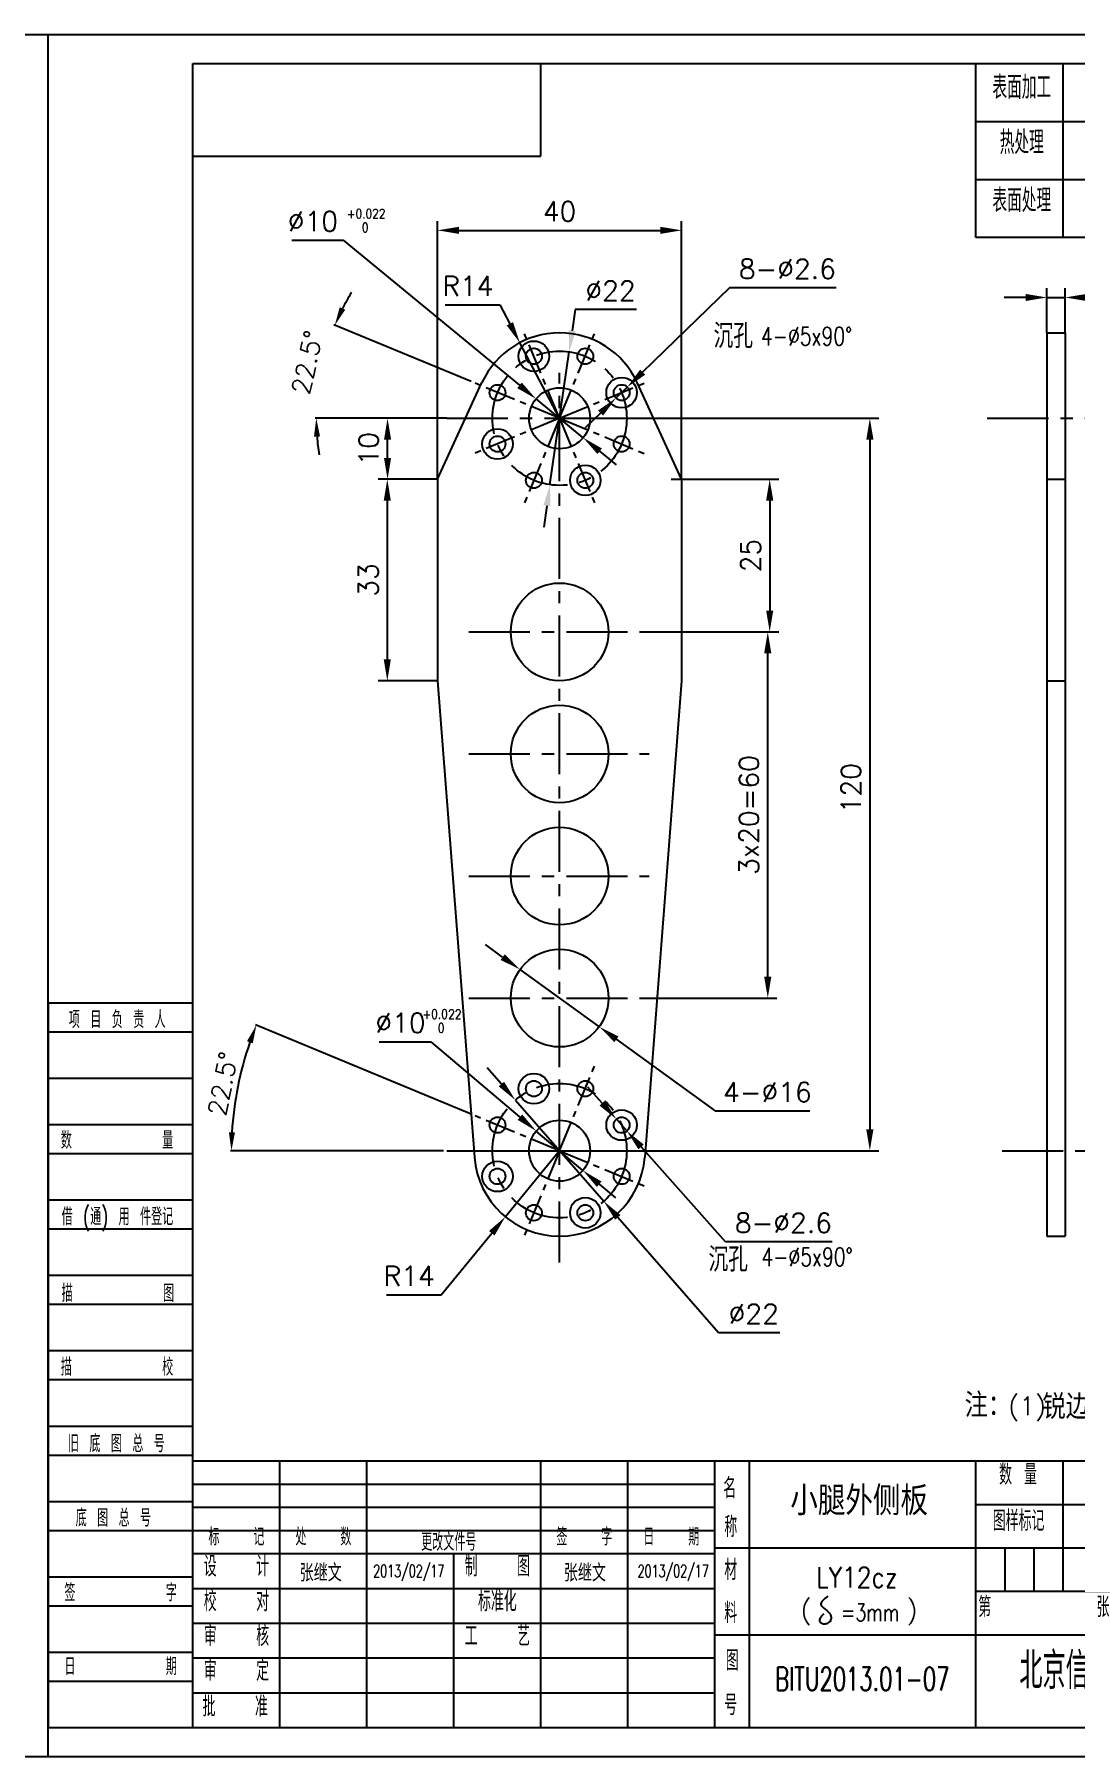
# Model space of a CAD drawing. Extents: x 2854 to 5858, y -1165 to 723.
# Drawn here: x 5013.6 to 5184.2, y -1165.2 to -883 of the extents above; entities that cross this region are included whole.
import ezdxf
from ezdxf.enums import TextEntityAlignment as Align

# ---------------------------------------------------------------- set-up
doc = ezdxf.new("R2010")
doc.units = 0
doc.header["$MEASUREMENT"] = 0
doc.linetypes.add('PF_CENTER', pattern=[2, 1.25, -0.25, 0.25, -0.25])
doc.layers.get('0').update_dxf_attribs({"linetype": 'CONTINUOUS'})
doc.layers.get('DEFPOINTS').update_dxf_attribs({"linetype": 'CONTINUOUS'})
for name, color, linetype in [('SMPEN_CENTER', 4, 'PF_CENTER'), ('SMPEN_DIM', 3, 'CONTINUOUS'), ('SMPEN_HATCH', 6, 'CONTINUOUS'), ('SMPEN_TEXT', 6, 'CONTINUOUS'), ('SMPEN_THICK', 7, 'CONTINUOUS')]:
    doc.layers.add(name, color=color, linetype=linetype)
doc.styles.get("Standard").update_dxf_attribs({"font": 'txt.shx', "bigfont": 'hshztxt.shx'})
doc.dimstyles.get("Standard").update_dxf_attribs({"dimtxt": 3, "dimasz": 3, "dimexe": 0.18, "dimexo": 0.5, "dimgap": 1, "dimtad": 1, "dimtoh": 1, "dimdec": 1, "dimzin": 0, "dimdsep": 46, "dimtxsty": 'Standard', "dimcen": 0, "dimadec": 1, "dimazin": 0, "dimtfac": 1, "dimtdec": 1, "dimtofl": 0, "dimtmove": 0, "dimatfit": 3, "dimfxl": 0, "dimtolj": 1, "dimtzin": 0, "dimarcsym": 0})
doc.dimstyles.new('STANDARD$0', dxfattribs={"dimtxt": 3, "dimasz": 3, "dimexe": 0.18, "dimexo": 0.5, "dimgap": 1, "dimtad": 1, "dimtoh": 1, "dimdec": 1, "dimzin": 0, "dimdsep": 46, "dimtxsty": 'Standard', "dimcen": 0, "dimadec": 1, "dimazin": 0, "dimtfac": 1, "dimtdec": 1, "dimtofl": 0, "dimtmove": 0, "dimatfit": 3, "dimfxl": 0, "dimtolj": 1, "dimtzin": 0, "dimarcsym": 0})

# ---------------------------------------------------------------- blocks, each defined once
blk = doc.blocks.new('*D377')
at = {"layer": 'DEFPOINTS', "color": 0, "ltscale": 10}
for p in [(5047.71, -1051.98), (5085.61, -1060.08), (5081.15, -1065.89), (5099.65, -1065.89), (5116.7, -1065.89)]:
    blk.add_point(p, dxfattribs=at)
at = {"layer": 'SMPEN_DIM', "color": 0, "lineweight": -2, "ltscale": 10}
for p, q in [((5085.15, -1059.89), (5049.81, -1045.25)), ((5080.65, -1065.89), (5045.7, -1065.89))]:
    blk.add_line(p, q, dxfattribs=at)
blk.add_arc((5099.65, -1065.89), 53.77, 160.6972, 176.8028, dxfattribs=at)
at = {"layer": 'SMPEN_DIM', "color": 0, "ltscale": 10}
for points in [[(5048.43, -1047.94), (5049.37, -1048.3), (5049.97, -1045.32)], [(5046.46, -1062.91), (5045.46, -1062.88), (5045.88, -1065.89)]]:
    blk.add_solid(points, dxfattribs=at)
at = {"layer": 'SMPEN_DIM', "color": 0, "ltscale": 10, "insert": (5044.46, -1054.92), "char_height": 3, "attachment_point": 5, "rotation": 78.75}
blk.add_mtext('\\A1;22.5°', dxfattribs=at)
blk = doc.blocks.new('*D376')
at = {"layer": 'DEFPOINTS', "color": 0, "ltscale": 10}
for p in [(5060.12, -940.69), (5085.61, -940.08), (5081.15, -945.89), (5099.65, -945.89), (5117.95, -945.89)]:
    blk.add_point(p, dxfattribs=at)
at = {"layer": 'SMPEN_DIM', "color": 0, "lineweight": -2, "ltscale": 10}
for p, q in [((5085.15, -939.89), (5062.65, -930.57)), ((5080.65, -945.89), (5059.6, -945.89))]:
    blk.add_line(p, q, dxfattribs=at)
for start, end in [(148.8742, 153.1871), (184.3129, 188.6258)]:
    blk.add_arc((5099.65, -945.89), 39.86, start, end, dxfattribs=at)
at = {"layer": 'SMPEN_DIM', "color": 0, "ltscale": 10}
for points in [[(5064.52, -928.12), (5063.62, -927.7), (5062.82, -930.64)], [(5059.4, -948.91), (5060.4, -948.87), (5059.78, -945.89)]]:
    blk.add_solid(points, dxfattribs=at)
at = {"layer": 'SMPEN_DIM', "color": 0, "ltscale": 10, "insert": (5058.29, -936.73), "char_height": 3, "attachment_point": 5, "rotation": 77.5068}
blk.add_mtext('\\A1;22.5°', dxfattribs=at)
blk = doc.blocks.new('*D356')
at = {"layer": 'DEFPOINTS', "color": 0, "ltscale": 10}
for p in [(5095.83, -1062.67), (5103.46, -1069.12)]:
    blk.add_point(p, dxfattribs=at)
at = {"layer": 'SMPEN_DIM', "color": 0, "lineweight": -2, "ltscale": 10}
for p, q in [((5070.11, -1048.05), (5078.55, -1048.05)), ((5078.55, -1048.05), (5093.16, -1060.41)), ((5103.46, -1069.12), (5095.83, -1062.67)), ((5106.14, -1071.38), (5108.81, -1073.64))]:
    blk.add_line(p, q, dxfattribs=at)
at = {"layer": 'SMPEN_DIM', "color": 0, "ltscale": 10}
for points in [[(5093.53, -1059.96), (5092.78, -1060.85), (5095.83, -1062.67)], [(5106.51, -1070.94), (5105.76, -1071.83), (5103.46, -1069.12)]]:
    blk.add_solid(points, dxfattribs=at)
at = {"layer": 'SMPEN_DIM', "color": 0, "ltscale": 10, "insert": (5073.58, -1044.95), "char_height": 3.2, "attachment_point": 5}
blk.add_mtext('\\A1;∅10', dxfattribs=at)
blk = doc.blocks.new('*D355')
at = {"layer": 'DEFPOINTS', "color": 0, "ltscale": 10}
for p in [(5095.79, -942.72), (5103.51, -949.07)]:
    blk.add_point(p, dxfattribs=at)
at = {"layer": 'SMPEN_DIM', "color": 0, "lineweight": -2, "ltscale": 10}
for p, q in [((5055.76, -916.73), (5064.2, -916.73)), ((5064.2, -916.73), (5093.08, -940.49)), ((5103.51, -949.07), (5095.79, -942.72)), ((5106.21, -951.3), (5108.91, -953.52))]:
    blk.add_line(p, q, dxfattribs=at)
at = {"layer": 'SMPEN_DIM', "color": 0, "ltscale": 10}
for points in [[(5093.45, -940.04), (5092.71, -940.95), (5095.79, -942.72)], [(5106.58, -950.84), (5105.84, -951.75), (5103.51, -949.07)]]:
    blk.add_solid(points, dxfattribs=at)
at = {"layer": 'SMPEN_DIM', "color": 0, "ltscale": 10, "insert": (5059.23, -913.63), "char_height": 3.2, "attachment_point": 5}
blk.add_mtext('\\A1;∅10', dxfattribs=at)
blk = doc.blocks.new('*D354')
at = {"layer": 'DEFPOINTS', "color": 0, "ltscale": 10}
for p in [(5071.46, -945.89), (5081.15, -945.89), (5079.65, -955.89)]:
    blk.add_point(p, dxfattribs=at)
at = {"layer": 'SMPEN_DIM', "color": 0, "lineweight": -2, "ltscale": 10}
for p, q in [((5081.15, -945.89), (5069.96, -945.89)), ((5071.46, -952.39), (5071.46, -949.39)), ((5079.65, -955.89), (5069.96, -955.89))]:
    blk.add_line(p, q, dxfattribs=at)
at = {"layer": 'SMPEN_DIM', "color": 0, "ltscale": 10}
for points in [[(5070.88, -949.39), (5072.04, -949.39), (5071.46, -945.89)], [(5070.88, -952.39), (5072.04, -952.39), (5071.46, -955.89)]]:
    blk.add_solid(points, dxfattribs=at)
at = {"layer": 'SMPEN_DIM', "color": 0, "ltscale": 10, "insert": (5068.36, -950.89), "char_height": 3.2, "attachment_point": 5, "rotation": 90}
blk.add_mtext('\\A1;10', dxfattribs=at)
blk = doc.blocks.new('*D353')
at = {"layer": 'DEFPOINTS', "color": 0, "ltscale": 10}
for p in [(5119.65, -915.1), (5079.65, -955.89), (5119.65, -955.89)]:
    blk.add_point(p, dxfattribs=at)
at = {"layer": 'SMPEN_DIM', "color": 0, "lineweight": -2, "ltscale": 10}
for p, q in [((5079.65, -955.89), (5079.65, -913.6)), ((5119.65, -955.89), (5119.65, -913.6)), ((5083.15, -915.1), (5116.15, -915.1))]:
    blk.add_line(p, q, dxfattribs=at)
at = {"layer": 'SMPEN_DIM', "color": 0, "ltscale": 10}
for points in [[(5083.15, -914.52), (5083.15, -915.68), (5079.65, -915.1)], [(5116.15, -914.52), (5116.15, -915.68), (5119.65, -915.1)]]:
    blk.add_solid(points, dxfattribs=at)
at = {"layer": 'SMPEN_DIM', "color": 0, "ltscale": 10, "insert": (5099.65, -912), "char_height": 3.2, "attachment_point": 5}
blk.add_mtext('\\A1;40', dxfattribs=at)
blk = doc.blocks.new('*D352')
at = {"layer": 'DEFPOINTS', "color": 0, "ltscale": 10}
for p in [(5099.65, -1065.89), (5090.76, -1076.71)]:
    blk.add_point(p, dxfattribs=at)
at = {"layer": 'SMPEN_DIM', "color": 0, "lineweight": -2, "ltscale": 10}
for p, q in [((5099.65, -1065.89), (5090.76, -1076.71)), ((5080.24, -1089.51), (5088.54, -1079.42)), ((5071.27, -1089.51), (5080.24, -1089.51))]:
    blk.add_line(p, q, dxfattribs=at)
at = {"layer": 'SMPEN_DIM', "color": 0, "ltscale": 10}
blk.add_solid([(5088.09, -1079.04), (5088.99, -1079.79), (5090.76, -1076.71)], dxfattribs=at)
at = {"layer": 'SMPEN_DIM', "color": 0, "ltscale": 10, "insert": (5075, -1086.41), "char_height": 3.2, "attachment_point": 5}
blk.add_mtext('\\A1;R14', dxfattribs=at)
blk = doc.blocks.new('*D351')
at = {"layer": 'DEFPOINTS', "color": 0, "ltscale": 10}
for p in [(5099.65, -945.89), (5081.15, -1065.89), (5150.48, -1065.89)]:
    blk.add_point(p, dxfattribs=at)
at = {"layer": 'SMPEN_DIM', "color": 0, "lineweight": -2, "ltscale": 10}
for p, q in [((5099.65, -945.89), (5151.98, -945.89)), ((5150.48, -949.39), (5150.48, -1062.39)), ((5081.15, -1065.89), (5151.98, -1065.89))]:
    blk.add_line(p, q, dxfattribs=at)
at = {"layer": 'SMPEN_DIM', "color": 0, "ltscale": 10}
for points in [[(5149.9, -949.39), (5151.07, -949.39), (5150.48, -945.89)], [(5149.9, -1062.39), (5151.07, -1062.39), (5150.48, -1065.89)]]:
    blk.add_solid(points, dxfattribs=at)
at = {"layer": 'SMPEN_DIM', "color": 0, "ltscale": 10, "insert": (5147.38, -1006.49), "char_height": 3.2, "attachment_point": 5, "rotation": 90}
blk.add_mtext('\\A1;120', dxfattribs=at)
blk = doc.blocks.new('ADDBOX')
for p, q in [((0, 125), (0, 0)), ((0, 125), (25, 125)), ((25, 0), (25, 125))]:
    blk.add_line(p, q)
at = {"color": 1}
for p, q in [((0, 120), (25, 120)), ((0, 99), (25, 99)), ((0, 86), (25, 86)), ((0, 73), (25, 73)), ((0, 60), (25, 60)), ((0, 47), (25, 47)), ((0, 21), (25, 21)), ((0, 8), (25, 8))]:
    blk.add_line(p, q, dxfattribs=at)
for points in [[(0, 112), (25, 112)], [(0, 34), (25, 34)]]:
    blk.add_lwpolyline(points, dxfattribs=at)
for points in [[(0, 104), (25, 104)], [(0, 91), (25, 91)], [(0, 78), (25, 78)], [(0, 65), (25, 65)], [(0, 52), (25, 52)], [(0, 39), (25, 39)], [(0, 26), (25, 26)], [(0, 13), (25, 13)], [(0, 0), (25, 0)]]:
    blk.add_lwpolyline(points)
at = {"color": 1, "width": 0.67}
for s, p in [('项 目 负 责 人', (3.58, 120.61)), ('数        量', (2.2, 99.8)), ('借 (通) 用 件登记', (2.35, 86.62)), ('描        图', (2.35, 73.41)), ('描        校', (2.2, 60.68)), ('旧 底 图 总 号', (3.43, 47.48)), (' 底 图 总 号', (2.97, 34.66)), ('签        字', (2.82, 21.77)), ('日        期', (2.82, 9.04))]:
    blk.add_text(s, height=3, dxfattribs=at).set_placement(p)
at = {"color": 1, "ltscale": 20, "width": 0.67}
blk.add_attdef('PRJMANAGER', text='', height=3.5, dxfattribs=at).set_placement((1.5, 113), align=Align.BOTTOM_LEFT)
at = {"color": 1, "width": 0.67}
for tag, p in [('NUM', (1.5, 92)), ('DRAFTER', (1.5, 66)), ('DVERI', (1.5, 53)), ('OLDDRAWNO', (1.5, 40)), ('DRAWNO', (1.5, 27)), ('SIGNER', (1.5, 14)), ('DATE', (1.5, 1))]:
    blk.add_attdef(tag, text='', height=3.5, dxfattribs=at).set_placement(p, align=Align.BOTTOM_LEFT)
blk = doc.blocks.new('*D350')
at = {"layer": 'DEFPOINTS', "color": 0, "ltscale": 10}
for p in [(5079.65, -955.89), (5071.42, -988.89), (5079.65, -988.89)]:
    blk.add_point(p, dxfattribs=at)
at = {"layer": 'SMPEN_DIM', "color": 0, "lineweight": -2, "ltscale": 10}
for p, q in [((5079.65, -955.89), (5069.92, -955.89)), ((5071.42, -959.39), (5071.42, -985.39)), ((5079.65, -988.89), (5069.92, -988.89))]:
    blk.add_line(p, q, dxfattribs=at)
at = {"layer": 'SMPEN_DIM', "color": 0, "ltscale": 10}
for points in [[(5070.83, -959.39), (5072, -959.39), (5071.42, -955.89)], [(5070.83, -985.39), (5072, -985.39), (5071.42, -988.89)]]:
    blk.add_solid(points, dxfattribs=at)
at = {"layer": 'SMPEN_DIM', "color": 0, "ltscale": 10, "insert": (5068.32, -972.39), "char_height": 3.2, "attachment_point": 5, "rotation": 90}
blk.add_mtext('\\A1;33', dxfattribs=at)
blk = doc.blocks.new('*D349')
at = {"layer": 'DEFPOINTS', "color": 0, "ltscale": 10}
for p in [(5110.74, -940.78), (5108.88, -942.59)]:
    blk.add_point(p, dxfattribs=at)
at = {"layer": 'SMPEN_DIM', "color": 0, "lineweight": -2, "ltscale": 10}
for p, q in [((5127.47, -924.51), (5113.25, -938.34)), ((5144.97, -924.51), (5127.47, -924.51)), ((5108.88, -942.59), (5110.74, -940.78)), ((5106.37, -945.03), (5103.86, -947.47))]:
    blk.add_line(p, q, dxfattribs=at)
at = {"layer": 'SMPEN_DIM', "color": 0, "ltscale": 10}
for points in [[(5112.84, -937.92), (5113.66, -938.76), (5110.74, -940.78)], [(5105.96, -944.61), (5106.78, -945.45), (5108.88, -942.59)]]:
    blk.add_solid(points, dxfattribs=at)
at = {"layer": 'SMPEN_DIM', "color": 0, "ltscale": 10, "insert": (5136.97, -921.41), "char_height": 3.2, "attachment_point": 5}
blk.add_mtext('\\A1;8-∅2.6', dxfattribs=at)
blk = doc.blocks.new('*D348')
at = {"layer": 'DEFPOINTS', "color": 0, "ltscale": 10}
for p in [(5101.22, -935.01), (5098.07, -956.78)]:
    blk.add_point(p, dxfattribs=at)
at = {"layer": 'SMPEN_DIM', "color": 0, "lineweight": -2, "ltscale": 10}
for p, q in [((5102.22, -928.08), (5101.72, -931.54)), ((5112.26, -928.08), (5102.22, -928.08)), ((5098.07, -956.78), (5101.22, -935.01)), ((5097.57, -960.25), (5097.07, -963.71))]:
    blk.add_line(p, q, dxfattribs=at)
at = {"layer": 'SMPEN_DIM', "color": 0, "ltscale": 10}
for points in [[(5101.14, -931.46), (5102.3, -931.63), (5101.22, -935.01)], [(5097, -960.16), (5098.15, -960.33), (5098.07, -956.78)]]:
    blk.add_solid(points, dxfattribs=at)
at = {"layer": 'SMPEN_DIM', "color": 0, "ltscale": 10, "insert": (5107.99, -924.98), "char_height": 3.2, "attachment_point": 5}
blk.add_mtext('\\A1;∅22', dxfattribs=at)
blk = doc.blocks.new('*D347')
at = {"layer": 'DEFPOINTS', "color": 0, "ltscale": 10}
for p in [(5093.13, -933.51), (5099.65, -945.89)]:
    blk.add_point(p, dxfattribs=at)
at = {"layer": 'SMPEN_DIM', "color": 0, "lineweight": -2, "ltscale": 10}
for p, q in [((5080.9, -927.31), (5089.87, -927.31)), ((5089.87, -927.31), (5091.5, -930.41)), ((5099.65, -945.89), (5093.13, -933.51))]:
    blk.add_line(p, q, dxfattribs=at)
at = {"layer": 'SMPEN_DIM', "color": 0, "ltscale": 10}
blk.add_solid([(5092.01, -930.14), (5090.98, -930.68), (5093.13, -933.51)], dxfattribs=at)
at = {"layer": 'SMPEN_DIM', "color": 0, "ltscale": 10, "insert": (5084.63, -924.21), "char_height": 3.2, "attachment_point": 5}
blk.add_mtext('\\A1;R14', dxfattribs=at)
blk = doc.blocks.new('*D346')
at = {"layer": 'DEFPOINTS', "color": 0, "ltscale": 10}
for p in [(5092.41, -1057.61), (5106.89, -1074.18)]:
    blk.add_point(p, dxfattribs=at)
at = {"layer": 'SMPEN_DIM', "color": 0, "lineweight": -2, "ltscale": 10}
for p, q in [((5090.11, -1054.98), (5087.8, -1052.34)), ((5092.41, -1057.61), (5106.89, -1074.18)), ((5125.71, -1095.72), (5109.19, -1076.81)), ((5135.74, -1095.72), (5125.71, -1095.72))]:
    blk.add_line(p, q, dxfattribs=at)
at = {"layer": 'SMPEN_DIM', "color": 0, "ltscale": 10}
for points in [[(5090.55, -1054.59), (5089.67, -1055.36), (5092.41, -1057.61)], [(5109.63, -1076.43), (5108.75, -1077.2), (5106.89, -1074.18)]]:
    blk.add_solid(points, dxfattribs=at)
at = {"layer": 'SMPEN_DIM', "color": 0, "ltscale": 10, "insert": (5131.47, -1092.62), "char_height": 3.2, "attachment_point": 5}
blk.add_mtext('\\A1;∅22', dxfattribs=at)
blk = doc.blocks.new('*D345')
at = {"layer": 'DEFPOINTS', "color": 0, "ltscale": 10}
for p in [(5114.35, -980.89), (5133.76, -980.89), (5114.35, -1040.89)]:
    blk.add_point(p, dxfattribs=at)
at = {"layer": 'SMPEN_DIM', "color": 0, "lineweight": -2, "ltscale": 10}
for p, q in [((5114.35, -980.89), (5135.26, -980.89)), ((5133.76, -1037.39), (5133.76, -984.39)), ((5114.35, -1040.89), (5135.26, -1040.89))]:
    blk.add_line(p, q, dxfattribs=at)
at = {"layer": 'SMPEN_DIM', "color": 0, "ltscale": 10}
for points in [[(5133.17, -984.39), (5134.34, -984.39), (5133.76, -980.89)], [(5133.17, -1037.39), (5134.34, -1037.39), (5133.76, -1040.89)]]:
    blk.add_solid(points, dxfattribs=at)
at = {"layer": 'SMPEN_DIM', "color": 0, "ltscale": 10, "insert": (5130.66, -1010.89), "char_height": 3.2, "attachment_point": 5, "rotation": 90}
blk.add_mtext('\\A1;3x20=60', dxfattribs=at)
blk = doc.blocks.new('*D344')
at = {"layer": 'DEFPOINTS', "color": 0, "ltscale": 10}
for p in [(5093.16, -1036.21), (5106.13, -1045.58)]:
    blk.add_point(p, dxfattribs=at)
at = {"layer": 'SMPEN_DIM', "color": 0, "lineweight": -2, "ltscale": 10}
for p, q in [((5090.32, -1034.16), (5087.49, -1032.11)), ((5093.16, -1036.21), (5106.13, -1045.58)), ((5125.26, -1059.39), (5108.97, -1047.63)), ((5140.63, -1059.39), (5125.26, -1059.39))]:
    blk.add_line(p, q, dxfattribs=at)
at = {"layer": 'SMPEN_DIM', "color": 0, "ltscale": 10}
for points in [[(5090.67, -1033.69), (5089.98, -1034.63), (5093.16, -1036.21)], [(5109.31, -1047.16), (5108.63, -1048.1), (5106.13, -1045.58)]]:
    blk.add_solid(points, dxfattribs=at)
at = {"layer": 'SMPEN_DIM', "color": 0, "ltscale": 10, "insert": (5133.69, -1056.29), "char_height": 3.2, "attachment_point": 5}
blk.add_mtext('\\A1;4-∅16', dxfattribs=at)
blk = doc.blocks.new('*D343')
at = {"layer": 'DEFPOINTS', "color": 0, "ltscale": 10}
for p in [(5108.95, -1060.71), (5110.67, -1062.66)]:
    blk.add_point(p, dxfattribs=at)
at = {"layer": 'SMPEN_DIM', "color": 0, "lineweight": -2, "ltscale": 10}
for p, q in [((5106.62, -1058.1), (5104.29, -1055.48)), ((5108.95, -1060.71), (5110.67, -1062.66)), ((5126.82, -1080.81), (5113, -1065.27)), ((5144.32, -1080.81), (5126.82, -1080.81))]:
    blk.add_line(p, q, dxfattribs=at)
at = {"layer": 'SMPEN_DIM', "color": 0, "ltscale": 10}
for points in [[(5107.06, -1057.71), (5106.18, -1058.49), (5108.95, -1060.71)], [(5113.44, -1064.88), (5112.56, -1065.66), (5110.67, -1062.66)]]:
    blk.add_solid(points, dxfattribs=at)
at = {"layer": 'SMPEN_DIM', "color": 0, "ltscale": 10, "insert": (5136.32, -1077.71), "char_height": 3.2, "attachment_point": 5}
blk.add_mtext('\\A1;8-∅2.6', dxfattribs=at)
blk = doc.blocks.new('*D342')
at = {"layer": 'DEFPOINTS', "color": 0, "ltscale": 10}
for p in [(5117.95, -955.89), (5114.35, -980.89), (5134.07, -980.89)]:
    blk.add_point(p, dxfattribs=at)
at = {"layer": 'SMPEN_DIM', "color": 0, "lineweight": -2, "ltscale": 10}
for p, q in [((5117.95, -955.89), (5135.57, -955.89)), ((5134.07, -959.39), (5134.07, -977.39)), ((5114.35, -980.89), (5135.57, -980.89))]:
    blk.add_line(p, q, dxfattribs=at)
at = {"layer": 'SMPEN_DIM', "color": 0, "ltscale": 10}
for points in [[(5133.49, -959.39), (5134.66, -959.39), (5134.07, -955.89)], [(5133.49, -977.39), (5134.66, -977.39), (5134.07, -980.89)]]:
    blk.add_solid(points, dxfattribs=at)
at = {"layer": 'SMPEN_DIM', "color": 0, "ltscale": 10, "insert": (5130.97, -968.39), "char_height": 3.2, "attachment_point": 5, "rotation": 90}
blk.add_mtext('\\A1;25', dxfattribs=at)
blk = doc.blocks.new('ADDBOX3')
at = {"layer": 'SMPEN_THICK', "ltscale": 8}
for p, q in [((-45, -30), (-45, 0)), ((-30, 0), (-30, -30)), ((-45, -10), (0, -10)), ((-45, -20), (0, -20)), ((0, -30), (-45, -30))]:
    blk.add_line(p, q, dxfattribs=at)
at = {"layer": 'SMPEN_TEXT', "ltscale": 8, "width": 0.667}
for s, p in [('表面加工', (-37.05, -7.32)), ('热处理', (-37.05, -16.82)), ('表面处理', (-37.05, -26.82))]:
    blk.add_text(s, height=4, dxfattribs=at).set_placement(p, align=Align.BOTTOM_CENTER)
at = {"layer": 'SMPEN_TEXT', "ltscale": 8}
for tag, p in [('HEATTREATMENT', (-15.54, -17.14)), ('SURFACETREATMENT', (-13.33, -26.97))]:
    blk.add_attdef(tag, text='', height=3.5, dxfattribs=at).set_placement(p, align=Align.BOTTOM_CENTER)
blk = doc.blocks.new('*D341')
at = {"layer": 'DEFPOINTS', "color": 0, "ltscale": 10}
for p in [(5182.49, -926.1), (5179.49, -931.89), (5182.49, -931.89)]:
    blk.add_point(p, dxfattribs=at)
at = {"layer": 'SMPEN_DIM', "color": 0, "lineweight": -2, "ltscale": 10}
for p, q in [((5179.49, -931.89), (5179.49, -924.6)), ((5182.49, -931.89), (5182.49, -924.6)), ((5175.99, -926.1), (5172.49, -926.1)), ((5179.49, -926.1), (5182.49, -926.1)), ((5185.99, -926.1), (5194.63, -926.1))]:
    blk.add_line(p, q, dxfattribs=at)
at = {"layer": 'SMPEN_DIM', "color": 0, "ltscale": 10}
for points in [[(5175.99, -925.52), (5175.99, -926.68), (5179.49, -926.1)], [(5185.99, -925.52), (5185.99, -926.68), (5182.49, -926.1)]]:
    blk.add_solid(points, dxfattribs=at)
at = {"layer": 'SMPEN_DIM', "color": 0, "ltscale": 10, "insert": (5192.06, -923), "char_height": 3.2, "attachment_point": 5}
blk.add_mtext('\\A1;3', dxfattribs=at)

msp = doc.modelspace()

# ---------------------------------------------------------------- linework, layer by layer
for p, q in [((5039.58, -887.75), (5210.58, -887.75)), ((5179.49, -931.89), (5179.49, -1079.89)), ((5179.49, -931.89), (5182.49, -931.89)), ((5182.49, -931.89), (5182.49, -1079.89)), ((5079.65, -955.89), (5086.93, -940.05)), ((5119.65, -955.89), (5112.37, -940.05)), ((5079.65, -955.89), (5079.65, -988.89)), ((5119.65, -955.89), (5119.65, -988.89)), ((5179.49, -955.89), (5182.49, -955.89)), ((5079.65, -988.89), (5085.69, -1066.97)), ((5119.65, -988.89), (5113.61, -1066.97)), ((5179.49, -988.89), (5182.49, -988.89)), ((5179.49, -1079.89), (5182.49, -1079.89)), ((5039.58, -1160.4), (5210.58, -1160.4))]:
    msp.add_line(p, q)
at = {"linetype": 'Continuous'}
msp.add_line((5039.58, -1160.4), (5039.58, -887.75), dxfattribs=at)
at = {"color": 7}
for p, q in [((5039.58, -1116.7), (5210.58, -1116.7)), ((5039.58, -1116.7), (5210.58, -1116.7)), ((5039.58, -1160.4), (5039.58, -1116.7)), ((5125.08, -1160.4), (5125.08, -1116.7)), ((5167.83, -1160.4), (5167.83, -1116.7)), ((5125.08, -1130.95), (5210.58, -1130.95)), ((5039.58, -1131.9), (5125.08, -1131.9)), ((5125.08, -1145.2), (5210.58, -1145.2))]:
    msp.add_line(p, q, dxfattribs=at)
at = {"color": 6}
for p, q in [((5053.83, -1160.4), (5053.83, -1116.7)), ((5068.08, -1160.4), (5068.08, -1116.7)), ((5096.58, -1160.4), (5096.58, -1116.7)), ((5110.83, -1160.4), (5110.83, -1116.7)), ((5130.78, -1160.4), (5130.78, -1116.7)), ((5182.08, -1116.7), (5182.08, -1138.08)), ((5039.58, -1120.5), (5125.08, -1120.5)), ((5039.58, -1124.3), (5125.08, -1124.3)), ((5039.58, -1128.1), (5125.08, -1128.1)), ((5172.58, -1130.95), (5172.58, -1138.08)), ((5177.33, -1130.95), (5177.33, -1138.08)), ((5082.33, -1160.4), (5082.33, -1131.9)), ((5039.58, -1137.6), (5125.08, -1137.6)), ((5039.58, -1143.3), (5125.08, -1143.3)), ((5039.58, -1149), (5125.08, -1149)), ((5039.58, -1154.7), (5125.08, -1154.7))]:
    msp.add_line(p, q, dxfattribs=at)
for centre, radius in [((5095.44, -935.73), 2.5), ((5095.44, -935.73), 1.3), ((5103.86, -935.73), 1.3), ((5109.81, -941.69), 2.5), ((5089.48, -941.69), 1.3), ((5099.65, -945.89), 5), ((5109.81, -941.69), 1.3), ((5089.48, -950.1), 2.5), ((5089.48, -950.1), 1.3), ((5109.81, -950.1), 1.3), ((5103.86, -956.06), 2.5), ((5095.44, -956.06), 1.3), ((5103.86, -956.06), 1.3), ((5099.65, -980.89), 8), ((5099.65, -1000.89), 8), ((5099.65, -1020.89), 8), ((5099.65, -1040.89), 8), ((5095.44, -1055.73), 2.5), ((5095.44, -1055.73), 1.3), ((5103.86, -1055.73), 1.3), ((5089.48, -1061.69), 1.3), ((5109.81, -1061.69), 2.5), ((5109.81, -1061.69), 1.3), ((5099.65, -1065.89), 5), ((5089.48, -1070.1), 2.5), ((5089.48, -1070.1), 1.3), ((5109.81, -1070.1), 1.3), ((5095.44, -1076.06), 1.3), ((5103.86, -1076.06), 2.5), ((5103.86, -1076.06), 1.3)]:
    msp.add_circle(centre, radius)
at = {"layer": 'SMPEN_CENTER', "ltscale": 4}
for p, q in [((5099.65, -945.89), (5093.83, -931.86)), ((5099.65, -945.89), (5105.46, -931.86)), ((5099.65, -945.89), (5085.61, -940.08)), ((5099.65, -945.89), (5113.68, -940.08)), ((5099.65, -945.89), (5085.61, -951.71)), ((5099.65, -945.89), (5093.83, -959.93)), ((5099.65, -945.89), (5105.46, -959.93)), ((5099.65, -945.89), (5113.68, -951.71)), ((5099.65, -1065.89), (5105.46, -1051.86)), ((5099.65, -1065.89), (5085.61, -1060.08)), ((5099.65, -1065.89), (5093.83, -1079.93)), ((5099.65, -1065.89), (5113.68, -1071.71))]:
    msp.add_line(p, q, dxfattribs=at)
at = {"layer": 'SMPEN_CENTER', "ltscale": 8}
for p, q in [((5099.65, -1084.21), (5099.65, -938.42)), ((5081.15, -945.89), (5117.95, -945.89)), ((5169.73, -945.89), (5187.95, -945.89)), ((5084.76, -980.89), (5114.35, -980.89)), ((5084.76, -1000.89), (5114.35, -1000.89)), ((5084.76, -1020.89), (5114.35, -1020.89)), ((5084.76, -1040.89), (5114.35, -1040.89)), ((5081.15, -1065.89), (5116.7, -1065.89)), ((5172.14, -1065.89), (5189.76, -1065.89))]:
    msp.add_line(p, q, dxfattribs=at)
for centre in [(5099.65, -945.89), (5099.65, -1065.89)]:
    msp.add_circle(centre, 11, dxfattribs=at)
at = {"layer": 'SMPEN_DIM'}
msp.add_lwpolyline([(5143.61, -1138.85), (5143.17, -1139.21), (5142.84, -1139.51), (5142.62, -1139.76), (5142.5, -1139.96), (5142.44, -1140.12), (5142.45, -1140.26), (5142.51, -1140.39), (5142.59, -1140.5), (5142.7, -1140.61), (5142.82, -1140.73), (5142.95, -1140.84), (5143.09, -1140.95), (5143.22, -1141.06), (5143.36, -1141.16), (5143.49, -1141.27), (5143.61, -1141.37), (5143.71, -1141.48), (5143.8, -1141.58), (5143.88, -1141.68), (5143.95, -1141.78), (5144.01, -1141.88), (5144.05, -1141.98), (5144.08, -1142.09), (5144.11, -1142.2), (5144.12, -1142.31), (5144.12, -1142.43), (5144.12, -1142.55), (5144.1, -1142.67), (5144.06, -1142.78), (5144.02, -1142.89), (5143.96, -1143), (5143.88, -1143.1), (5143.79, -1143.19), (5143.68, -1143.26), (5143.57, -1143.33), (5143.44, -1143.39), (5143.32, -1143.43), (5143.19, -1143.46), (5143.06, -1143.47), (5142.93, -1143.47), (5142.81, -1143.45), (5142.7, -1143.42), (5142.6, -1143.37), (5142.52, -1143.31), (5142.44, -1143.24), (5142.38, -1143.16), (5142.34, -1143.06), (5142.31, -1142.96), (5142.3, -1142.85), (5142.31, -1142.73), (5142.35, -1142.59), (5142.41, -1142.45), (5142.51, -1142.29), (5142.64, -1142.11), (5142.8, -1141.91), (5143.01, -1141.7)], dxfattribs=at)
at = {"layer": 'SMPEN_THICK', "color": 1}
for p, q in [((4816.33, -883), (5015.83, -883)), ((4816.33, -883), (5015.83, -883)), ((4916.08, -883), (5015.83, -883)), ((5015.83, -883), (5115.58, -883)), ((5015.83, -883), (5115.58, -883)), ((5015.83, -883), (5215.33, -883)), ((5015.83, -883), (5215.33, -883)), ((5115.58, -883), (5215.33, -883)), ((5115.58, -883), (5165.45, -883)), ((4816.33, -1165.15), (5015.83, -1165.15)), ((4816.33, -1165.15), (5015.83, -1165.15)), ((5015.83, -1165.15), (5215.33, -1165.15)), ((5015.83, -1165.15), (5215.33, -1165.15))]:
    msp.add_line(p, q, dxfattribs=at)
at = {"layer": 'SMPEN_THICK', "color": 1, "linetype": 'Continuous'}
for p, q in [((5015.83, -1165.15), (5015.83, -883)), ((5015.83, -1165.15), (5015.83, -883)), ((5015.83, -1165.15), (5015.83, -883)), ((5015.83, -1165.15), (5015.83, -883)), ((5015.83, -1165.15), (5015.83, -883)), ((5015.83, -1165.15), (5015.83, -883)), ((5015.83, -1165.15), (5015.83, -883)), ((5015.83, -1165.15), (5015.83, -883)), ((5015.83, -1165.15), (5015.83, -883)), ((5015.83, -1165.15), (5015.83, -883)), ((5096.58, -902.95), (5096.58, -887.75)), ((5039.58, -902.95), (5096.58, -902.95)), ((5015.83, -1165.15), (5015.83, -1024.08)), ((5015.83, -1165.15), (5015.83, -1024.08)), ((5015.83, -1165.15), (5015.83, -1024.08)), ((5015.83, -1165.15), (5015.83, -1024.08)), ((5015.83, -1165.15), (5015.83, -1024.08)), ((5015.83, -1165.15), (5015.83, -1024.08)), ((5015.83, -1165.15), (5015.83, -1024.08)), ((5015.83, -1165.15), (5015.83, -1024.08)), ((5015.83, -1165.15), (5015.83, -1024.08)), ((5015.83, -1165.15), (5015.83, -1024.08)), ((5015.83, -1165.15), (5015.83, -1024.08)), ((5015.83, -1165.15), (5015.83, -1024.08)), ((5015.83, -1165.15), (5015.83, -1024.08)), ((5015.83, -1165.15), (5015.83, -1024.08)), ((5015.83, -1165.15), (5015.83, -1024.08)), ((5015.83, -1165.15), (5015.83, -1024.08)), ((5015.83, -1165.15), (5015.83, -1024.08)), ((5015.83, -1165.15), (5015.83, -1024.08)), ((5015.83, -1165.15), (5015.83, -1024.08)), ((5015.83, -1165.15), (5015.83, -1024.08)), ((5015.83, -1165.15), (5015.83, -1024.08)), ((5015.83, -1165.15), (5015.83, -1024.08))]:
    msp.add_line(p, q, dxfattribs=at)
at = {"layer": 'SMPEN_THICK', "color": 7, "linetype": 'Continuous'}
msp.add_line((5039.58, -1103.4), (5039.58, -1096.75), dxfattribs=at)
at = {"layer": 'SMPEN_THICK'}
for p, q in [((5167.83, -1123.83), (5210.58, -1123.83)), ((5167.83, -1138.08), (5210.58, -1138.08))]:
    msp.add_line(p, q, dxfattribs=at)
for centre, start, end in [((5099.65, -945.89), 24.672, 155.328), ((5099.65, -1065.89), 184.4246, 355.5754)]:
    msp.add_arc(centre, 14, start, end, dxfattribs=at)

# ---------------------------------------------------------------- block references
at = {"layer": 'SMPEN_THICK', "xscale": 0.9499999999998181, "yscale": 0.9500000000002728, "zscale": 0.95}
for name, p in [('ADDBOX3', (5210.58, -887.75)), ('ADDBOX', (5015.83, -1160.4))]:
    msp.add_blockref(name, p, dxfattribs=at)

# ---------------------------------------------------------------- texts
at = {"color": 6, "width": 0.67}
for s, height, p in [('数 量', 3.325, (5174.77, -1121.61)), ('图样标记', 3.325, (5174.86, -1129.18)), ('标   记', 2.85, (5046.7, -1131.43)), ('处   数', 2.85, (5060.95, -1131.43)), ('签   字', 2.85, (5103.7, -1131.43)), ('日   期', 2.85, (5117.95, -1131.43)), ('设   计', 3.325, (5046.7, -1136.65)), ('制   图', 3.325, (5089.45, -1136.65)), ('校   对', 3.325, (5046.7, -1142.35)), ('标准化', 3.325, (5089.45, -1142.35)), ('第        张', 3.325, (5179, -1143.31)), ('审   核', 3.325, (5046.7, -1148.05)), ('工   艺', 3.325, (5089.45, -1148.05)), ('审   定', 3.325, (5046.7, -1153.75)), ('批   准', 3.325, (5046.5, -1159.61))]:
    msp.add_text(s, height=height, dxfattribs=at).set_placement(p, align=Align.BOTTOM_CENTER)
at = {"color": 6}
for s, height, width, p in [('名', 3.33, 0.67, (5126.46, -1122.86)), ('称', 3.33, 0.67, (5126.64, -1129.18)), ('更改文件号', 2.85, 0.67, (5076.96, -1131.43)), ('材', 3.33, 0.667, (5126.64, -1136.23)), ('料', 3.33, 0.67, (5126.64, -1143.29)), ('图', 3.33, 0.67, (5126.88, -1151.07)), ('号', 3.33, 0.67, (5126.64, -1158.36))]:
    msp.add_text(s, height=height, dxfattribs=dict(at, width=width)).set_placement(p)
at = {"layer": 'SMPEN_DIM'}
for s, height, width, p in [('+0.022', 1.5, 0.85, (5067.96, -912.37)), ('0', 1.5, 0.85, (5067.81, -914.63)), ('沉孔', 4, 0.85, (5128.1, -932.23)), ('4-%%C5x90%%D', 3, 0.75, (5140.11, -932.44)), ('+0.022', 1.5, 0.85, (5080.38, -1043.51)), ('0', 1.5, 0.85, (5080.22, -1045.77)), ('沉孔', 4, 0.85, (5127.27, -1083.54)), ('4-%%C5x90%%D', 3, 0.75, (5140.2, -1083.29)), ('=3mm', 2.8, 0.75, (5150.54, -1141.55))]:
    msp.add_text(s, height=height, dxfattribs=dict(at, width=width)).set_placement(p, align=Align.MIDDLE)
for s, height, p in [('注：', 4, (5169.82, -1107.37)), ('(1)', 3, (5176.26, -1107.93)), ('锐边倒钝。', 4, (5188.27, -1107.64)), ('(', 3, (5140.05, -1141.36))]:
    msp.add_text(s, height=height, dxfattribs=at).set_placement(p, align=Align.MIDDLE)
at = {"layer": 'SMPEN_DIM', "ltscale": 8}
for s, height, width, p in [('张继文', 2.85, 0.85, (5060.51, -1134.9)), ('2013/02/17', 2, 0.6667, (5074.94, -1134.9)), ('张继文', 2.85, 0.85, (5103.8, -1134.9)), ('2013/02/17', 2, 0.6667, (5118.26, -1134.9)), ('LY12cz', 3.325, 0.85, (5148.34, -1135.77)), ('BITU2013.01-07', 3.8, 0.6667, (5149.24, -1152.43))]:
    msp.add_text(s, height=height, dxfattribs=dict(at, width=width)).set_placement(p, align=Align.MIDDLE)
at = {"layer": 'SMPEN_DIM', "text_generation_flag": 2}
msp.add_text('(', height=3, dxfattribs=at).set_placement((5157.4, -1141.36), align=Align.MIDDLE)
at = {"layer": 'SMPEN_HATCH'}
msp.add_text('小腿外侧板', height=4.75, dxfattribs=at).set_placement((5148.73, -1123), align=Align.MIDDLE)
at = {"layer": 'SMPEN_TEXT', "width": 0.667}
msp.add_text('北京信息科技大学', height=5.985, dxfattribs=at).set_placement((5190.15, -1155.86), align=Align.BOTTOM_CENTER)

# ---------------------------------------------------------------- dimensions: what is measured, and where the dimension line sits
at = {"layer": 'SMPEN_DIM'}
for base, p1, p2, picture, middle in [((5119.65, -915.1), (5079.65, -955.89), (5119.65, -955.89), '*D353', (5099.65, -912)), ((5182.49, -926.1), (5179.49, -931.89), (5182.49, -931.89), '*D341', (5192.06, -923))]:
    dim = msp.add_linear_dim(base=base, p1=p1, p2=p2, dimstyle='STANDARD$0', override={"dimtxt": 3.2, "dimasz": 3.5, "dimexe": 1.5, "dimexo": 0, "dimgap": 1.5, "dimtad": 1, "dimtih": 0, "dimzin": 8, "dimcen": 2.5, "dimtofl": 1}, dxfattribs=at)
    dim.commit()
    dim.dimension.update_dxf_attribs({"geometry": picture, "text_midpoint": middle})
for p1, p2, picture, middle in [((5103.51, -949.07), (5095.79, -942.72), '*D355', (5059.23, -916.73)), ((5103.46, -1069.12), (5095.83, -1062.67), '*D356', (5073.58, -1048.05)), ((5092.41, -1057.61), (5106.89, -1074.18), '*D346', (5131.47, -1095.72))]:
    dim = msp.add_diameter_dim_2p(p1=p1, p2=p2, dimstyle='Standard', override={"dimtxt": 3.2, "dimasz": 3.5, "dimexe": 1.5, "dimexo": 0, "dimgap": 1.5, "dimtad": 1, "dimtih": 0, "dimzin": 8, "dimcen": 2.5, "dimtofl": 1}, dxfattribs=at)
    dim.commit()
    dim.dimension.update_dxf_attribs({"geometry": picture, "text_midpoint": middle, "dimtype": 163})
for p1, p2, text, picture, middle in [((5108.88, -942.59), (5110.74, -940.78), '8-<>', '*D349', (5136.97, -924.51)), ((5093.16, -1036.21), (5106.13, -1045.58), '4-<>', '*D344', (5133.69, -1059.39)), ((5108.95, -1060.71), (5110.67, -1062.66), '8-<>', '*D343', (5136.32, -1080.81))]:
    dim = msp.add_diameter_dim_2p(p1=p1, p2=p2, text=text, dimstyle='Standard', override={"dimtxt": 3.2, "dimasz": 3.5, "dimexe": 1.5, "dimexo": 0, "dimgap": 1.5, "dimtad": 1, "dimtih": 0, "dimzin": 8, "dimcen": 2.5, "dimtofl": 1}, dxfattribs=at)
    dim.commit()
    dim.dimension.update_dxf_attribs({"geometry": picture, "text_midpoint": middle, "dimtype": 163})
dim = msp.add_radius_dim(center=(5099.65, -945.89), mpoint=(5093.13, -933.51), dimstyle='Standard', override={"dimtxt": 3.2, "dimasz": 3.5, "dimexe": 1.5, "dimexo": 0, "dimgap": 1.5, "dimtad": 1, "dimtih": 0, "dimzin": 8, "dimcen": 2.5, "dimtofl": 1}, dxfattribs=at)
dim.commit()
dim.dimension.update_dxf_attribs({"geometry": '*D347', "text_midpoint": (5084.63, -924.21)})
at = {"layer": 'SMPEN_DIM', "ltscale": 10}
dim = msp.add_angular_dim_2l(base=(5060.12, -940.69), line1=((5081.15, -945.89), (5117.95, -945.89)), line2=((5099.65, -945.89), (5085.61, -940.08)), dimstyle='Standard', dxfattribs=at)
dim.commit()
dim.dimension.update_dxf_attribs({"geometry": '*D376', "text_midpoint": (5060.73, -937.27), "dimtype": 162})
at = {"layer": 'SMPEN_DIM'}
dim = msp.add_diameter_dim_2p(p1=(5098.07, -956.78), p2=(5101.22, -935.01), dimstyle='Standard', override={"dimtxt": 3.2, "dimasz": 3.5, "dimexe": 1.5, "dimexo": 0, "dimgap": 1.5, "dimtad": 1, "dimtih": 0, "dimzin": 8, "dimcen": 2.5, "dimtofl": 1}, dxfattribs=at)
dim.commit()
dim.dimension.update_dxf_attribs({"geometry": '*D348', "text_midpoint": (5107.99, -924.98)})
for base, p1, p2, picture, middle in [((5071.46, -945.89), (5079.65, -955.89), (5081.15, -945.89), '*D354', (5071.46, -950.89)), ((5150.48, -1065.89), (5099.65, -945.89), (5081.15, -1065.89), '*D351', (5150.48, -1006.49))]:
    dim = msp.add_linear_dim(base=base, p1=p1, p2=p2, angle=90, dimstyle='STANDARD$0', override={"dimtxt": 3.2, "dimasz": 3.5, "dimexe": 1.5, "dimexo": 0, "dimgap": 1.5, "dimtad": 1, "dimtih": 0, "dimzin": 8, "dimcen": 2.5, "dimtofl": 1}, dxfattribs=at)
    dim.commit()
    dim.dimension.update_dxf_attribs({"geometry": picture, "text_midpoint": middle, "dimtype": 160})
for base, p1, p2, picture, middle in [((5071.42, -988.89), (5079.65, -955.89), (5079.65, -988.89), '*D350', (5068.32, -972.39)), ((5134.07, -980.89), (5117.95, -955.89), (5114.35, -980.89), '*D342', (5130.97, -968.39))]:
    dim = msp.add_linear_dim(base=base, p1=p1, p2=p2, angle=90, dimstyle='STANDARD$0', override={"dimtxt": 3.2, "dimasz": 3.5, "dimexe": 1.5, "dimexo": 0, "dimgap": 1.5, "dimtad": 1, "dimtih": 0, "dimzin": 8, "dimcen": 2.5, "dimtofl": 1}, dxfattribs=at)
    dim.commit()
    dim.dimension.update_dxf_attribs({"geometry": picture, "text_midpoint": middle})
dim = msp.add_linear_dim(base=(5133.76, -980.89), p1=(5114.35, -1040.89), p2=(5114.35, -980.89), angle=90, text='3x20=<>', dimstyle='STANDARD$0', override={"dimtxt": 3.2, "dimasz": 3.5, "dimexe": 1.5, "dimexo": 0, "dimgap": 1.5, "dimtad": 1, "dimtih": 0, "dimzin": 8, "dimcen": 2.5, "dimtofl": 1}, dxfattribs=at)
dim.commit()
dim.dimension.update_dxf_attribs({"geometry": '*D345', "text_midpoint": (5130.66, -1010.89)})
at = {"layer": 'SMPEN_DIM', "ltscale": 10}
dim = msp.add_angular_dim_2l(base=(5047.71, -1051.98), line1=((5081.15, -1065.89), (5116.7, -1065.89)), line2=((5099.65, -1065.89), (5085.61, -1060.08)), dimstyle='Standard', dxfattribs=at)
dim.commit()
dim.dimension.update_dxf_attribs({"geometry": '*D377', "text_midpoint": (5044.46, -1054.92)})
at = {"layer": 'SMPEN_DIM'}
dim = msp.add_radius_dim(center=(5099.65, -1065.89), mpoint=(5090.76, -1076.71), dimstyle='Standard', override={"dimtxt": 3.2, "dimasz": 3.5, "dimexe": 1.5, "dimexo": 0, "dimgap": 1.5, "dimtad": 1, "dimtih": 0, "dimzin": 8, "dimcen": 2.5, "dimtofl": 1}, dxfattribs=at)
dim.commit()
dim.dimension.update_dxf_attribs({"geometry": '*D352', "text_midpoint": (5075, -1089.51), "dimtype": 164})

doc.saveas('drawing.dxf')
